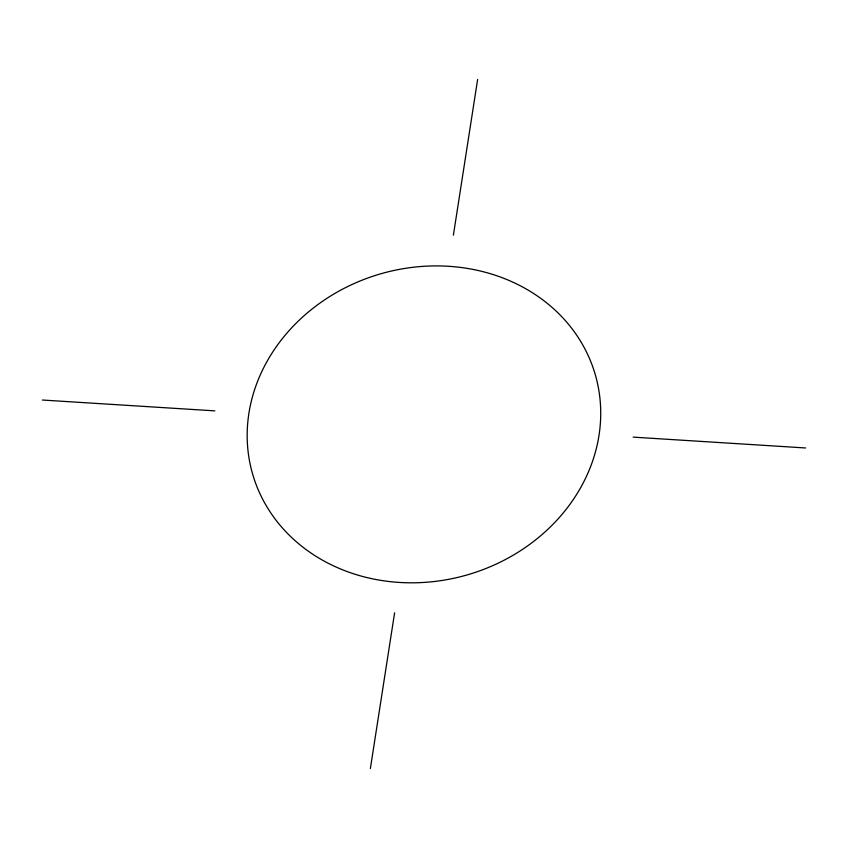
<?xml version="1.0" encoding="UTF-8"?>
<svg xmlns="http://www.w3.org/2000/svg" width="848" height="848" viewBox="0 0 848 848"><rect width="100%" height="100%" fill="white"/><g stroke="black" fill="none" stroke-linecap="round" stroke-linejoin="round"><path stroke-width="1.27" d="M370.364 768.574L394.606 612.839M453.394 235.161L477.636 79.426M42.4 400.033L214.862 410.867M633.138 437.133L805.6 447.967M370.65 578.421A178.398 156.636 -16.3 0 0 596.568 379.427A178.398 156.636 -16.3 0 0 304.612 315.244A178.398 156.636 -16.3 0 0 370.65 578.421"/></g></svg>
